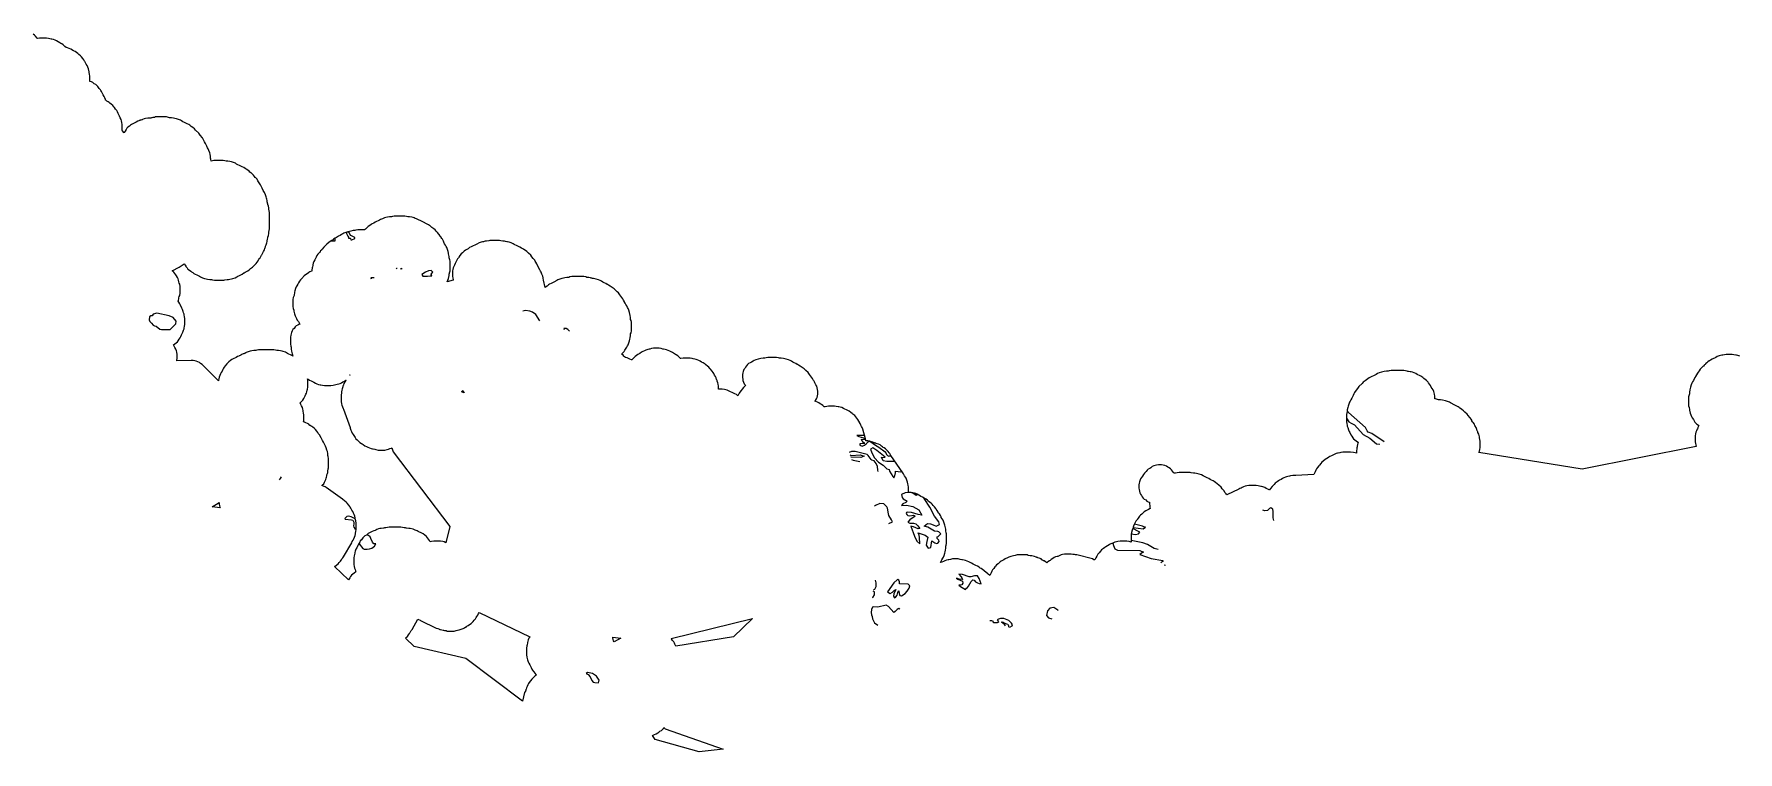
# Model space of a CAD drawing. Header units: metres. Extents: x 0 to 1325, y -1 to 773.
# Drawn here: x 94.15 to 141.22, y 125.6 to 145.43 of the extents above; entities that cross this region are included whole.
import ezdxf

# ---------------------------------------------------------------- set-up
doc = ezdxf.new("R2010")
doc.units = ezdxf.units.M

msp = doc.modelspace()

# ---------------------------------------------------------------- linework, layer by layer
at = {"layer": 'CUT'}
msp.add_lwpolyline([(141.27, 136.528), (141.22, 136.548), (141.18, 136.558), (141.16, 136.558), (141.11, 136.568), (141.06, 136.578), (141.02, 136.578), (140.94, 136.578), (140.9, 136.578), (140.85, 136.568), (140.8, 136.558), (140.78, 136.558), (140.7, 136.538), (140.65, 136.518), (140.61, 136.498), (140.57, 136.478), (140.55, 136.468), (140.51, 136.448), (140.46, 136.418), (140.44, 136.398), (140.43, 136.398), (140.39, 136.378), (140.36, 136.348), (140.33, 136.318), (140.33, 136.308), (140.32, 136.298), (140.3, 136.288), (140.29, 136.278), (140.27, 136.258), (140.25, 136.248), (140.22, 136.218), (140.18, 136.168), (140.15, 136.128), (140.12, 136.088), (140.1, 136.058), (140.08, 136.018), (140.06, 135.988), (140.06, 135.978), (140.03, 135.938), (139.99, 135.858), (139.97, 135.818), (139.95, 135.788), (139.93, 135.738), (139.91, 135.678), (139.9, 135.638), (139.89, 135.598), (139.88, 135.538), (139.88, 135.508), (139.88, 135.488), (139.87, 135.458), (139.86, 135.408), (139.86, 135.368), (139.86, 135.198), (139.86, 135.158), (139.87, 135.108), (139.88, 135.058), (139.88, 135.038), (139.9, 134.958), (139.92, 134.908), (139.94, 134.868), (139.96, 134.828), (139.99, 134.778), (140.01, 134.748), (140.03, 134.708), (140.06, 134.678), (140.09, 134.648), (140.13, 134.628), (140.14, 134.618), (140.13, 134.598), (140.11, 134.558), (140.1, 134.518), (140.09, 134.508), (140.09, 134.488), (140.08, 134.478), (140.08, 134.468), (140.06, 134.428), (140.05, 134.388), (140.04, 134.328), (140.04, 134.278), (140.04, 134.208), (140.04, 134.168), (140.05, 134.118), (140.06, 134.078), (140.07, 134.038), (136.92, 133.408), (134.06, 133.868), (134.08, 133.908), (134.09, 133.948), (134.1, 134.008), (134.1, 134.058), (134.1, 134.138), (134.1, 134.178), (134.09, 134.228), (134.08, 134.278), (134.08, 134.298), (134.07, 134.338), (134.06, 134.378), (134.04, 134.418), (134.04, 134.428), (134.04, 134.438), (134.03, 134.458), (134.02, 134.468), (134.01, 134.508), (133.99, 134.558), (133.96, 134.598), (133.96, 134.608), (133.95, 134.618), (133.94, 134.648), (133.91, 134.698), (133.89, 134.718), (133.87, 134.748), (133.87, 134.758), (133.85, 134.788), (133.82, 134.828), (133.81, 134.838), (133.77, 134.888), (133.74, 134.928), (133.68, 134.988), (133.64, 135.018), (133.59, 135.058), (133.58, 135.068), (133.54, 135.098), (133.52, 135.108), (133.49, 135.128), (133.44, 135.158), (133.4, 135.178), (133.28, 135.238), (133.25, 135.258), (133.2, 135.278), (133.14, 135.298), (133.06, 135.318), (133, 135.328), (132.97, 135.328), (132.95, 135.328), (132.92, 135.338), (132.87, 135.348), (132.85, 135.348), (132.85, 135.388), (132.85, 135.428), (132.84, 135.478), (132.83, 135.518), (132.82, 135.558), (132.8, 135.598), (132.77, 135.638), (132.75, 135.678), (132.73, 135.718), (132.7, 135.758), (132.67, 135.798), (132.66, 135.808), (132.65, 135.818), (132.62, 135.858), (132.58, 135.888), (132.54, 135.918), (132.52, 135.938), (132.49, 135.958), (132.46, 135.978), (132.42, 135.998), (132.38, 136.018), (132.36, 136.028), (132.32, 136.048), (132.28, 136.068), (132.23, 136.088), (132.19, 136.098), (132.17, 136.098), (132.12, 136.108), (132.11, 136.108), (132.1, 136.108), (132.08, 136.118), (132.04, 136.128), (131.99, 136.138), (131.94, 136.138), (131.68, 136.138), (131.64, 136.138), (131.59, 136.128), (131.56, 136.118), (131.54, 136.118), (131.51, 136.118), (131.45, 136.108), (131.37, 136.088), (131.31, 136.068), (131.26, 136.048), (131.23, 136.028), (131.19, 136.008), (131.07, 135.948), (131.03, 135.928), (131, 135.908), (130.96, 135.878), (130.92, 135.848), (130.87, 135.808), (130.84, 135.778), (130.75, 135.688), (130.71, 135.638), (130.65, 135.558), (130.63, 135.528), (130.61, 135.488), (130.59, 135.448), (130.55, 135.368), (130.53, 135.328), (130.51, 135.288), (130.49, 135.258), (130.47, 135.208), (130.45, 135.148), (130.44, 135.108), (130.43, 135.048), (130.43, 135.018), (130.43, 134.998), (130.42, 134.968), (130.41, 134.918), (130.41, 134.878), (130.41, 134.758), (130.41, 134.718), (130.42, 134.668), (130.43, 134.618), (130.43, 134.598), (130.44, 134.558), (130.46, 134.498), (130.48, 134.448), (130.5, 134.418), (130.52, 134.378), (130.53, 134.358), (130.55, 134.318), (130.58, 134.278), (130.6, 134.248), (130.64, 134.218), (130.67, 134.188), (130.71, 134.168), (130.73, 134.158), (130.72, 134.128), (130.71, 134.088), (130.7, 134.048), (130.7, 134.028), (130.69, 133.998), (130.69, 133.988), (130.69, 133.958), (130.68, 133.928), (130.68, 133.878), (130.68, 133.848), (130.65, 133.858), (130.6, 133.868), (130.52, 133.878), (130.46, 133.878), (130.36, 133.878), (130.31, 133.878), (130.25, 133.868), (130.22, 133.858), (130.18, 133.848), (130.16, 133.848), (130.12, 133.838), (130.07, 133.818), (130.03, 133.798), (129.99, 133.778), (129.95, 133.758), (129.92, 133.738), (129.91, 133.728), (129.86, 133.708), (129.82, 133.678), (129.76, 133.628), (129.73, 133.598), (129.7, 133.568), (129.66, 133.518), (129.65, 133.508), (129.64, 133.498), (129.61, 133.458), (129.58, 133.418), (129.56, 133.378), (129.54, 133.338), (129.52, 133.298), (129.5, 133.258), (129.01, 133.238), (128.97, 133.238), (128.92, 133.238), (128.86, 133.228), (128.83, 133.218), (128.79, 133.208), (128.75, 133.198), (128.72, 133.188), (128.68, 133.168), (128.64, 133.148), (128.6, 133.128), (128.56, 133.108), (128.53, 133.088), (128.49, 133.058), (128.44, 133.018), (128.41, 132.988), (128.38, 132.958), (128.35, 132.928), (128.31, 132.878), (128.28, 132.838), (128.27, 132.838), (128.23, 132.858), (128.19, 132.878), (128.15, 132.898), (128.1, 132.918), (128.06, 132.928), (128.04, 132.928), (128, 132.938), (127.97, 132.948), (127.91, 132.958), (127.86, 132.958), (127.76, 132.958), (127.71, 132.958), (127.65, 132.948), (127.61, 132.938), (127.56, 132.918), (127.52, 132.898), (127.5, 132.888), (127.46, 132.878), (127.43, 132.858), (127.1, 132.698), (127.08, 132.728), (127.05, 132.768), (127.03, 132.808), (127, 132.838), (126.97, 132.868), (126.94, 132.908), (126.88, 132.968), (126.83, 133.008), (126.79, 133.038), (126.75, 133.068), (126.72, 133.088), (126.68, 133.108), (126.64, 133.128), (126.6, 133.148), (126.56, 133.168), (126.52, 133.188), (126.48, 133.208), (126.45, 133.228), (126.4, 133.248), (126.34, 133.268), (126.3, 133.278), (126.26, 133.288), (126.22, 133.298), (126.18, 133.298), (126.12, 133.308), (126.09, 133.318), (126.05, 133.318), (125.82, 133.318), (125.78, 133.318), (125.73, 133.308), (125.68, 133.298), (125.66, 133.298), (125.64, 133.298), (125.63, 133.318), (125.6, 133.358), (125.57, 133.388), (125.54, 133.418), (125.51, 133.448), (125.47, 133.468), (125.43, 133.488), (125.39, 133.508), (125.34, 133.518), (125.3, 133.528), (125.25, 133.528), (125.21, 133.528), (125.16, 133.518), (125.12, 133.508), (125.08, 133.498), (125.04, 133.478), (125, 133.448), (124.97, 133.428), (124.93, 133.408), (124.9, 133.378), (124.87, 133.348), (124.83, 133.298), (124.8, 133.258), (124.77, 133.218), (124.74, 133.178), (124.72, 133.138), (124.7, 133.088), (124.69, 133.058), (124.68, 133.018), (124.67, 132.978), (124.67, 132.928), (124.67, 132.888), (124.68, 132.848), (124.69, 132.798), (124.7, 132.758), (124.72, 132.718), (124.74, 132.678), (124.76, 132.648), (124.79, 132.608), (124.82, 132.578), (124.86, 132.558), (124.89, 132.528), (124.93, 132.508), (124.96, 132.498), (124.96, 132.488), (124.96, 132.448), (124.97, 132.398), (124.97, 132.358), (124.98, 132.318), (124.94, 132.298), (124.9, 132.278), (124.86, 132.258), (124.82, 132.228), (124.78, 132.198), (124.75, 132.168), (124.72, 132.138), (124.69, 132.108), (124.65, 132.058), (124.62, 132.018), (124.61, 131.998), (124.59, 131.968), (124.56, 131.918), (124.54, 131.878), (124.52, 131.838), (124.51, 131.808), (124.5, 131.768), (124.49, 131.728), (124.47, 131.658), (124.46, 131.598), (124.46, 131.548), (124.46, 131.458), (124.46, 131.408), (124.46, 131.388), (124.43, 131.398), (124.4, 131.408), (124.34, 131.418), (124.29, 131.418), (124.2, 131.418), (124.15, 131.418), (124.09, 131.408), (124.05, 131.398), (124.01, 131.388), (123.95, 131.368), (123.9, 131.348), (123.86, 131.328), (123.82, 131.298), (123.81, 131.298), (123.8, 131.288), (123.76, 131.268), (123.73, 131.248), (123.69, 131.218), (123.64, 131.178), (123.61, 131.148), (123.57, 131.098), (123.54, 131.058), (123.53, 131.038), (123.51, 131.008), (123.48, 130.958), (123.45, 130.908), (123.43, 130.908), (123.39, 130.928), (122.96, 131.038), (122.92, 131.038), (122.89, 131.048), (122.85, 131.048), (122.8, 131.058), (122.76, 131.058), (122.67, 131.058), (122.62, 131.058), (122.56, 131.048), (122.52, 131.038), (122.47, 131.018), (122.45, 131.008), (122.43, 130.998), (122.41, 130.998), (122.37, 130.988), (122.33, 130.968), (122.29, 130.938), (122.25, 130.918), (122.23, 130.898), (122.22, 130.888), (122.2, 130.878), (122.16, 130.848), (122.13, 130.818), (122.12, 130.828), (122.09, 130.848), (122.05, 130.878), (122.04, 130.878), (122.01, 130.898), (121.99, 130.908), (121.97, 130.928), (121.92, 130.948), (121.88, 130.958), (121.87, 130.968), (121.85, 130.968), (121.84, 130.978), (121.83, 130.978), (121.79, 130.998), (121.71, 131.018), (121.67, 131.018), (121.61, 131.028), (121.58, 131.038), (121.54, 131.038), (121.36, 131.038), (121.31, 131.038), (121.25, 131.028), (121.21, 131.018), (121.17, 131.008), (121.13, 130.998), (121.08, 130.978), (121.04, 130.958), (120.98, 130.928), (120.94, 130.908), (120.9, 130.888), (120.87, 130.868), (120.84, 130.848), (120.82, 130.828), (120.78, 130.798), (120.74, 130.768), (120.71, 130.728), (120.7, 130.718), (120.69, 130.708), (120.66, 130.668), (120.63, 130.628), (120.61, 130.588), (120.59, 130.548), (120.55, 130.468), (120.54, 130.478), (120.51, 130.508), (120.49, 130.528), (120.45, 130.558), (120.4, 130.598), (120.39, 130.608), (120.35, 130.638), (120.31, 130.668), (120.29, 130.678), (120.26, 130.698), (120.21, 130.728), (120.17, 130.748), (120.13, 130.768), (120.09, 130.788), (120.05, 130.808), (120.01, 130.828), (119.97, 130.848), (119.93, 130.868), (119.88, 130.888), (119.84, 130.898), (119.8, 130.908), (119.78, 130.908), (119.73, 130.918), (119.68, 130.928), (119.64, 130.928), (119.56, 130.928), (119.52, 130.928), (119.47, 130.918), (119.42, 130.908), (119.4, 130.908), (119.36, 130.898), (119.31, 130.878), (119.27, 130.858), (119.23, 130.838), (119.19, 130.828), (119.23, 130.908), (119.25, 130.948), (119.27, 130.978), (119.29, 131.028), (119.31, 131.088), (119.32, 131.128), (119.33, 131.168), (119.34, 131.228), (119.34, 131.258), (119.34, 131.278), (119.35, 131.308), (119.36, 131.358), (119.36, 131.398), (119.36, 131.578), (119.36, 131.618), (119.35, 131.648), (119.34, 131.708), (119.34, 131.748), (119.33, 131.788), (119.32, 131.828), (119.31, 131.858), (119.29, 131.918), (119.28, 131.948), (119.26, 131.998), (119.24, 132.038), (119.21, 132.078), (119.21, 132.088), (119.2, 132.098), (119.19, 132.128), (119.16, 132.178), (119.14, 132.198), (119.12, 132.228), (119.12, 132.238), (119.1, 132.268), (119.07, 132.308), (119.06, 132.318), (119.02, 132.368), (118.99, 132.408), (118.96, 132.438), (118.93, 132.468), (118.89, 132.498), (118.84, 132.538), (118.83, 132.548), (118.79, 132.578), (118.77, 132.588), (118.74, 132.608), (118.69, 132.638), (118.65, 132.658), (118.61, 132.678), (118.6, 132.688), (118.59, 132.688), (118.55, 132.718), (118.51, 132.738), (118.47, 132.748), (118.43, 132.758), (118.38, 132.768), (118.34, 132.768), (118.31, 132.768), (118.31, 132.858), (118.31, 132.908), (118.3, 132.968), (118.29, 133.008), (118.28, 133.048), (118.26, 133.108), (118.24, 133.158), (118.22, 133.188), (118.2, 133.228), (118.17, 133.278), (118.15, 133.308), (117.82, 133.788), (117.81, 133.808), (117.79, 133.838), (117.77, 133.858), (117.74, 133.898), (117.71, 133.938), (117.67, 133.968), (117.63, 133.998), (117.61, 134.008), (117.59, 134.028), (117.56, 134.048), (117.52, 134.078), (117.48, 134.098), (117.44, 134.108), (117.41, 134.118), (117.4, 134.128), (117.38, 134.128), (117.37, 134.138), (117.36, 134.138), (117.32, 134.158), (117.28, 134.168), (117.24, 134.178), (117.18, 134.188), (117.13, 134.188), (117.13, 134.198), (117.12, 134.248), (117.04, 134.518), (117.03, 134.558), (117.01, 134.588), (116.99, 134.628), (116.97, 134.668), (116.94, 134.718), (116.94, 134.728), (116.93, 134.738), (116.91, 134.778), (116.88, 134.818), (116.85, 134.858), (116.82, 134.888), (116.77, 134.928), (116.76, 134.938), (116.75, 134.948), (116.71, 134.978), (116.67, 135.008), (116.63, 135.028), (116.59, 135.048), (116.55, 135.068), (116.51, 135.088), (116.46, 135.108), (116.42, 135.118), (116.38, 135.128), (116.36, 135.128), (116.31, 135.138), (116.26, 135.148), (116.22, 135.148), (116.14, 135.148), (116.1, 135.148), (116.05, 135.138), (116, 135.128), (115.99, 135.128), (115.98, 135.128), (115.94, 135.168), (115.9, 135.198), (115.87, 135.218), (115.83, 135.238), (115.79, 135.258), (115.75, 135.278), (115.72, 135.288), (115.74, 135.308), (115.76, 135.348), (115.78, 135.388), (115.79, 135.438), (115.8, 135.478), (115.8, 135.518), (115.8, 135.568), (115.79, 135.608), (115.78, 135.658), (115.77, 135.698), (115.75, 135.738), (115.73, 135.778), (115.72, 135.798), (115.71, 135.818), (115.7, 135.838), (115.68, 135.858), (115.67, 135.878), (115.65, 135.918), (115.63, 135.948), (115.57, 136.028), (115.53, 136.078), (115.47, 136.138), (115.42, 136.178), (115.34, 136.238), (115.31, 136.258), (115.27, 136.278), (115.24, 136.298), (115.23, 136.298), (115.19, 136.328), (115.15, 136.348), (115.11, 136.368), (115.07, 136.388), (115.04, 136.408), (114.99, 136.428), (114.93, 136.448), (114.89, 136.458), (114.85, 136.468), (114.79, 136.478), (114.76, 136.478), (114.74, 136.478), (114.71, 136.488), (114.66, 136.498), (114.62, 136.498), (114.46, 136.498), (114.42, 136.498), (114.37, 136.488), (114.34, 136.478), (114.32, 136.478), (114.29, 136.478), (114.23, 136.468), (114.19, 136.458), (114.15, 136.448), (114.09, 136.428), (114.04, 136.408), (114.01, 136.388), (113.97, 136.368), (113.93, 136.348), (113.89, 136.328), (113.86, 136.298), (113.83, 136.268), (113.8, 136.228), (113.78, 136.188), (113.76, 136.158), (113.74, 136.108), (113.73, 136.068), (113.72, 136.028), (113.72, 135.988), (113.72, 135.938), (113.73, 135.898), (113.73, 135.858), (113.75, 135.808), (113.77, 135.768), (113.79, 135.738), (113.8, 135.718), (113.75, 135.668), (113.71, 135.618), (113.68, 135.578), (113.65, 135.538), (113.63, 135.508), (113.61, 135.468), (113.59, 135.438), (113.58, 135.448), (113.55, 135.468), (113.51, 135.488), (113.47, 135.508), (113.43, 135.528), (113.39, 135.548), (113.35, 135.568), (113.3, 135.588), (113.26, 135.598), (113.22, 135.608), (113.16, 135.618), (113.11, 135.618), (113.06, 135.618), (113.06, 135.648), (113.06, 135.698), (113.05, 135.758), (113.04, 135.798), (113.02, 135.838), (113.02, 135.848), (113.02, 135.858), (113.01, 135.878), (113, 135.888), (112.99, 135.928), (112.97, 135.968), (112.95, 136.008), (112.93, 136.048), (112.91, 136.078), (112.88, 136.118), (112.84, 136.168), (112.83, 136.178), (112.82, 136.188), (112.79, 136.228), (112.75, 136.258), (112.71, 136.288), (112.69, 136.308), (112.66, 136.328), (112.63, 136.348), (112.59, 136.368), (112.55, 136.388), (112.51, 136.408), (112.47, 136.428), (112.44, 136.438), (112.4, 136.448), (112.36, 136.458), (112.33, 136.468), (112.27, 136.478), (112.22, 136.478), (112.13, 136.478), (112.08, 136.478), (112.02, 136.468), (112.01, 136.468), (111.98, 136.498), (111.93, 136.538), (111.89, 136.568), (111.87, 136.578), (111.84, 136.598), (111.79, 136.628), (111.75, 136.648), (111.71, 136.668), (111.67, 136.688), (111.62, 136.708), (111.58, 136.718), (111.54, 136.728), (111.52, 136.728), (111.47, 136.738), (111.42, 136.748), (111.38, 136.748), (111.3, 136.748), (111.26, 136.748), (111.21, 136.738), (111.16, 136.728), (111.14, 136.728), (111.1, 136.718), (111.05, 136.698), (111.01, 136.678), (110.97, 136.658), (110.93, 136.638), (110.88, 136.608), (110.85, 136.588), (110.83, 136.578), (110.75, 136.518), (110.72, 136.488), (110.69, 136.458), (110.66, 136.428), (110.65, 136.428), (110.61, 136.448), (110.57, 136.468), (110.53, 136.488), (110.49, 136.498), (110.46, 136.508), (110.45, 136.508), (110.44, 136.528), (110.42, 136.558), (110.39, 136.588), (110.38, 136.598), (110.39, 136.598), (110.42, 136.628), (110.45, 136.658), (110.47, 136.698), (110.49, 136.728), (110.52, 136.778), (110.54, 136.818), (110.56, 136.848), (110.58, 136.898), (110.6, 136.958), (110.61, 136.998), (110.62, 137.038), (110.63, 137.098), (110.63, 137.128), (110.63, 137.148), (110.64, 137.178), (110.65, 137.228), (110.65, 137.268), (110.65, 137.428), (110.65, 137.468), (110.64, 137.518), (110.63, 137.548), (110.63, 137.568), (110.63, 137.598), (110.62, 137.658), (110.6, 137.738), (110.58, 137.798), (110.56, 137.848), (110.54, 137.878), (110.52, 137.918), (110.5, 137.958), (110.48, 137.998), (110.45, 138.038), (110.45, 138.048), (110.43, 138.078), (110.41, 138.118), (110.39, 138.148), (110.36, 138.188), (110.33, 138.228), (110.29, 138.278), (110.26, 138.308), (110.25, 138.318), (110.22, 138.348), (110.17, 138.388), (110.09, 138.448), (110.06, 138.468), (110.02, 138.488), (109.99, 138.508), (109.98, 138.508), (109.94, 138.538), (109.9, 138.558), (109.86, 138.578), (109.82, 138.598), (109.79, 138.618), (109.74, 138.638), (109.68, 138.658), (109.64, 138.668), (109.6, 138.678), (109.59, 138.678), (109.58, 138.678), (109.56, 138.688), (109.54, 138.688), (109.52, 138.698), (109.47, 138.708), (109.43, 138.708), (109.42, 138.708), (109.39, 138.718), (109.34, 138.728), (109.29, 138.728), (109.04, 138.728), (109, 138.728), (108.95, 138.718), (108.92, 138.708), (108.9, 138.708), (108.87, 138.708), (108.81, 138.698), (108.77, 138.688), (108.73, 138.678), (108.67, 138.658), (108.62, 138.638), (108.59, 138.618), (108.51, 138.578), (108.47, 138.558), (108.43, 138.538), (108.39, 138.518), (108.36, 138.498), (108.32, 138.468), (108.28, 138.438), (108.27, 138.428), (108.22, 138.628), (108.22, 138.638), (108.21, 138.678), (108.21, 138.698), (108.2, 138.738), (108.18, 138.798), (108.16, 138.848), (108.14, 138.878), (108.12, 138.918), (108.06, 139.038), (108.04, 139.078), (108.01, 139.128), (107.99, 139.158), (107.98, 139.178), (107.95, 139.218), (107.94, 139.228), (107.9, 139.278), (107.87, 139.318), (107.81, 139.378), (107.76, 139.418), (107.72, 139.448), (107.68, 139.478), (107.65, 139.498), (107.61, 139.518), (107.57, 139.538), (107.53, 139.558), (107.49, 139.578), (107.41, 139.618), (107.38, 139.638), (107.33, 139.658), (107.27, 139.678), (107.23, 139.688), (107.21, 139.688), (107.17, 139.698), (107.14, 139.708), (107.1, 139.708), (107.04, 139.718), (107.01, 139.728), (106.97, 139.728), (106.78, 139.728), (106.74, 139.728), (106.71, 139.718), (106.65, 139.708), (106.61, 139.708), (106.58, 139.698), (106.56, 139.688), (106.54, 139.688), (106.5, 139.678), (106.47, 139.668), (106.44, 139.658), (106.38, 139.628), (106.34, 139.608), (106.26, 139.568), (106.22, 139.548), (106.18, 139.528), (106.15, 139.508), (106.14, 139.498), (106.1, 139.478), (106.07, 139.458), (106.03, 139.428), (105.98, 139.388), (105.95, 139.358), (105.91, 139.308), (105.88, 139.268), (105.87, 139.248), (105.85, 139.218), (105.82, 139.168), (105.8, 139.128), (105.78, 139.088), (105.76, 139.048), (105.74, 139.008), (105.73, 138.968), (105.72, 138.928), (105.71, 138.888), (105.71, 138.848), (105.71, 138.778), (105.71, 138.738), (105.72, 138.688), (105.73, 138.648), (105.73, 138.628), (105.56, 138.588), (105.58, 138.628), (105.6, 138.678), (105.62, 138.758), (105.62, 138.798), (105.63, 138.858), (105.64, 138.888), (105.64, 138.928), (105.64, 139.118), (105.64, 139.158), (105.63, 139.188), (105.62, 139.248), (105.62, 139.288), (105.61, 139.318), (105.6, 139.358), (105.6, 139.378), (105.59, 139.418), (105.57, 139.478), (105.55, 139.528), (105.53, 139.558), (105.51, 139.598), (105.49, 139.638), (105.47, 139.678), (105.46, 139.708), (105.43, 139.758), (105.41, 139.778), (105.39, 139.808), (105.39, 139.818), (105.37, 139.848), (105.34, 139.888), (105.33, 139.898), (105.29, 139.948), (105.26, 139.988), (105.23, 140.018), (105.19, 140.048), (105.14, 140.088), (105.13, 140.098), (105.09, 140.128), (105.07, 140.138), (105.04, 140.158), (104.99, 140.188), (104.91, 140.228), (104.87, 140.248), (104.83, 140.268), (104.77, 140.298), (104.71, 140.328), (104.68, 140.338), (104.65, 140.348), (104.62, 140.358), (104.58, 140.368), (104.52, 140.378), (104.49, 140.378), (104.47, 140.378), (104.44, 140.388), (104.39, 140.398), (104.35, 140.398), (104.14, 140.398), (104.1, 140.398), (104.05, 140.388), (104.02, 140.378), (104, 140.378), (103.97, 140.378), (103.91, 140.368), (103.87, 140.358), (103.83, 140.348), (103.77, 140.328), (103.72, 140.308), (103.69, 140.288), (103.65, 140.268), (103.61, 140.248), (103.57, 140.228), (103.53, 140.208), (103.49, 140.188), (103.46, 140.168), (103.42, 140.138), (103.38, 140.108), (103.33, 140.068), (103.3, 140.038), (103.28, 140.018), (103.26, 140.018), (103.22, 140.018), (103.13, 140.018), (103.09, 140.018), (103.04, 140.008), (103.01, 139.998), (102.99, 139.998), (102.96, 139.998), (102.9, 139.988), (102.86, 139.978), (102.82, 139.968), (102.76, 139.948), (102.71, 139.928), (102.68, 139.908), (102.64, 139.888), (102.6, 139.868), (102.56, 139.848), (102.53, 139.828), (102.51, 139.818), (102.5, 139.808), (102.49, 139.808), (102.48, 139.798), (102.47, 139.788), (102.46, 139.788), (102.45, 139.778), (102.44, 139.778), (102.44, 139.768), (102.43, 139.768), (102.42, 139.758), (102.41, 139.758), (102.41, 139.748), (102.39, 139.738), (102.38, 139.728), (102.37, 139.728), (102.33, 139.698), (102.29, 139.668), (102.24, 139.628), (102.21, 139.598), (102.18, 139.568), (102.15, 139.538), (102.11, 139.488), (102.1, 139.478), (102.09, 139.468), (102.09, 139.458), (102.06, 139.438), (102.05, 139.418), (102.04, 139.398), (102.02, 139.388), (101.99, 139.348), (101.96, 139.308), (101.94, 139.268), (101.92, 139.228), (101.9, 139.188), (101.88, 139.148), (101.86, 139.098), (101.85, 139.058), (101.85, 139.038), (101.84, 138.998), (101.83, 138.968), (101.82, 138.908), (101.82, 138.878), (101.81, 138.878), (101.77, 138.858), (101.74, 138.838), (101.73, 138.828), (101.69, 138.808), (101.65, 138.778), (101.61, 138.748), (101.58, 138.718), (101.57, 138.708), (101.53, 138.658), (101.52, 138.648), (101.51, 138.638), (101.48, 138.598), (101.45, 138.558), (101.43, 138.518), (101.41, 138.478), (101.39, 138.448), (101.37, 138.398), (101.35, 138.338), (101.34, 138.298), (101.34, 138.278), (101.33, 138.228), (101.33, 138.218), (101.33, 138.208), (101.32, 138.188), (101.31, 138.148), (101.3, 138.098), (101.3, 138.048), (101.3, 137.938), (101.3, 137.898), (101.31, 137.848), (101.32, 137.798), (101.32, 137.778), (101.33, 137.738), (101.34, 137.698), (101.36, 137.648), (101.38, 137.608), (101.4, 137.568), (101.42, 137.528), (101.44, 137.498), (101.45, 137.488), (101.47, 137.448), (101.49, 137.418), (101.46, 137.408), (101.43, 137.388), (101.39, 137.368), (101.36, 137.338), (101.33, 137.298), (101.3, 137.268), (101.28, 137.228), (101.26, 137.188), (101.25, 137.148), (101.24, 137.108), (101.23, 137.058), (101.23, 137.018), (101.23, 136.898), (101.23, 136.858), (101.24, 136.808), (101.25, 136.778), (101.25, 136.758), (101.25, 136.728), (101.26, 136.668), (101.27, 136.628), (101.28, 136.598), (101.29, 136.568), (101.3, 136.528), (101.27, 136.548), (101.23, 136.568), (101.19, 136.588), (101.15, 136.608), (101.09, 136.638), (101.03, 136.658), (101, 136.668), (100.96, 136.678), (100.9, 136.688), (100.86, 136.688), (100.85, 136.688), (100.82, 136.698), (100.77, 136.708), (100.72, 136.708), (100.4, 136.708), (100.35, 136.708), (100.3, 136.698), (100.27, 136.688), (100.26, 136.688), (100.22, 136.688), (100.16, 136.678), (100.12, 136.668), (100.06, 136.648), (100.01, 136.628), (100, 136.618), (99.99, 136.618), (99.97, 136.608), (99.96, 136.608), (99.95, 136.608), (99.94, 136.598), (99.92, 136.598), (99.91, 136.588), (99.88, 136.578), (99.86, 136.558), (99.85, 136.558), (99.84, 136.548), (99.81, 136.538), (99.8, 136.528), (99.77, 136.518), (99.73, 136.498), (99.65, 136.458), (99.61, 136.438), (99.57, 136.408), (99.53, 136.378), (99.5, 136.348), (99.47, 136.318), (99.43, 136.268), (99.4, 136.228), (99.38, 136.198), (99.36, 136.158), (99.34, 136.118), (99.32, 136.078), (99.3, 136.038), (99.28, 135.998), (99.26, 135.948), (99.25, 135.908), (99.24, 135.868), (99.24, 135.848), (98.83, 136.268), (98.79, 136.298), (98.75, 136.328), (98.72, 136.358), (98.67, 136.378), (98.63, 136.388), (98.59, 136.398), (98.54, 136.408), (98.49, 136.408), (98.09, 136.398), (98.09, 136.418), (98.1, 136.468), (98.1, 136.508), (98.1, 136.528), (98.1, 136.578), (98.09, 136.638), (98.08, 136.678), (98.06, 136.728), (98.04, 136.768), (98.02, 136.808), (98, 136.848), (98.04, 136.868), (98.07, 136.898), (98.11, 136.928), (98.13, 136.958), (98.16, 136.998), (98.18, 137.038), (98.2, 137.078), (98.22, 137.118), (98.24, 137.158), (98.26, 137.198), (98.28, 137.248), (98.29, 137.288), (98.29, 137.308), (98.3, 137.358), (98.31, 137.408), (98.31, 137.448), (98.31, 137.528), (98.31, 137.568), (98.3, 137.618), (98.29, 137.668), (98.29, 137.688), (98.28, 137.728), (98.27, 137.768), (98.25, 137.818), (98.23, 137.858), (98.19, 137.938), (98.17, 137.978), (98.15, 138.018), (98.13, 138.048), (98.14, 138.078), (98.15, 138.118), (98.15, 138.138), (98.16, 138.178), (98.17, 138.208), (98.18, 138.268), (98.18, 138.318), (98.18, 138.408), (98.18, 138.458), (98.17, 138.518), (98.16, 138.548), (98.15, 138.588), (98.14, 138.628), (98.13, 138.668), (98.11, 138.708), (98.08, 138.748), (98.06, 138.778), (98.04, 138.818), (98.01, 138.848), (97.98, 138.878), (97.96, 138.888), (97.98, 138.898), (98.02, 138.918), (98.1, 138.958), (98.16, 138.988), (98.29, 139.078), (98.32, 139.048), (98.34, 139.018), (98.34, 139.008), (98.37, 138.978), (98.38, 138.968), (98.4, 138.938), (98.44, 138.908), (98.48, 138.878), (98.5, 138.858), (98.53, 138.838), (98.56, 138.818), (98.6, 138.798), (98.64, 138.778), (98.68, 138.758), (98.72, 138.738), (98.75, 138.718), (98.8, 138.698), (98.86, 138.678), (98.9, 138.668), (98.94, 138.658), (99, 138.648), (99.03, 138.648), (99.05, 138.648), (99.08, 138.638), (99.13, 138.628), (99.17, 138.628), (99.35, 138.628), (99.39, 138.628), (99.42, 138.638), (99.48, 138.648), (99.52, 138.648), (99.56, 138.658), (99.6, 138.668), (99.64, 138.678), (99.7, 138.698), (99.75, 138.718), (99.78, 138.738), (99.82, 138.758), (99.86, 138.778), (99.9, 138.798), (99.94, 138.828), (99.95, 138.828), (99.98, 138.848), (100.02, 138.868), (100.05, 138.888), (100.09, 138.918), (100.13, 138.948), (100.18, 138.988), (100.21, 139.018), (100.22, 139.028), (100.25, 139.058), (100.28, 139.088), (100.31, 139.128), (100.34, 139.168), (100.36, 139.208), (100.37, 139.218), (100.37, 139.228), (100.39, 139.248), (100.41, 139.288), (100.42, 139.298), (100.43, 139.318), (100.44, 139.328), (100.45, 139.348), (100.46, 139.368), (100.47, 139.388), (100.49, 139.418), (100.51, 139.468), (100.52, 139.508), (100.53, 139.528), (100.54, 139.548), (100.54, 139.568), (100.55, 139.588), (100.56, 139.608), (100.58, 139.658), (100.59, 139.698), (100.59, 139.718), (100.6, 139.758), (100.61, 139.798), (100.61, 139.818), (100.62, 139.868), (100.63, 139.918), (100.63, 139.948), (100.63, 139.958), (100.64, 139.998), (100.65, 140.048), (100.65, 140.088), (100.65, 140.458), (100.65, 140.498), (100.64, 140.548), (100.63, 140.588), (100.63, 140.598), (100.63, 140.628), (100.62, 140.678), (100.61, 140.718), (100.61, 140.728), (100.6, 140.758), (100.6, 140.768), (100.59, 140.798), (100.59, 140.828), (100.58, 140.868), (100.57, 140.898), (100.56, 140.928), (100.55, 140.958), (100.54, 140.988), (100.51, 141.048), (100.48, 141.108), (100.45, 141.168), (100.44, 141.188), (100.42, 141.228), (100.4, 141.268), (100.37, 141.318), (100.35, 141.348), (100.33, 141.378), (100.31, 141.418), (100.28, 141.448), (100.27, 141.458), (100.26, 141.468), (100.24, 141.498), (100.21, 141.528), (100.18, 141.558), (100.16, 141.578), (100.15, 141.588), (100.14, 141.598), (100.11, 141.618), (100.09, 141.638), (100.05, 141.668), (100.01, 141.698), (99.98, 141.718), (99.94, 141.738), (99.9, 141.758), (99.86, 141.778), (99.82, 141.798), (99.78, 141.818), (99.74, 141.838), (99.71, 141.858), (99.66, 141.878), (99.6, 141.898), (99.56, 141.908), (99.5, 141.918), (99.47, 141.918), (99.45, 141.918), (99.42, 141.928), (99.37, 141.938), (99.33, 141.938), (99.15, 141.938), (99.11, 141.938), (99.08, 141.928), (99.04, 141.918), (99.03, 141.968), (99.02, 141.998), (99.02, 142.018), (99.02, 142.048), (99.01, 142.108), (99, 142.148), (98.98, 142.208), (98.96, 142.258), (98.94, 142.288), (98.92, 142.328), (98.9, 142.368), (98.88, 142.408), (98.86, 142.448), (98.84, 142.488), (98.82, 142.528), (98.8, 142.558), (98.74, 142.638), (98.7, 142.688), (98.61, 142.778), (98.58, 142.808), (98.53, 142.848), (98.49, 142.878), (98.45, 142.908), (98.42, 142.928), (98.38, 142.948), (98.3, 142.988), (98.26, 143.008), (98.22, 143.028), (98.19, 143.048), (98.14, 143.068), (98.08, 143.088), (98.04, 143.098), (98, 143.108), (97.94, 143.118), (97.91, 143.118), (97.89, 143.118), (97.86, 143.128), (97.81, 143.138), (97.77, 143.138), (97.55, 143.138), (97.5, 143.138), (97.47, 143.128), (97.44, 143.128), (97.43, 143.128), (97.4, 143.118), (97.39, 143.118), (97.37, 143.108), (97.35, 143.108), (97.34, 143.108), (97.29, 143.108), (97.23, 143.098), (97.19, 143.088), (97.14, 143.068), (97.13, 143.058), (97.12, 143.058), (97.1, 143.048), (97.09, 143.048), (97.08, 143.048), (97.07, 143.038), (97.06, 143.038), (97.05, 143.038), (97.04, 143.028), (97.01, 143.018), (96.97, 142.998), (96.93, 142.978), (96.89, 142.958), (96.84, 142.928), (96.81, 142.908), (96.78, 142.888), (96.74, 142.858), (96.71, 142.828), (96.69, 142.788), (96.66, 142.748), (96.64, 142.708), (96.64, 142.698), (96.63, 142.708), (96.59, 142.758), (96.58, 142.768), (96.58, 142.788), (96.58, 142.878), (96.58, 142.928), (96.57, 142.988), (96.56, 143.028), (96.55, 143.068), (96.53, 143.118), (96.51, 143.158), (96.49, 143.198), (96.47, 143.238), (96.45, 143.278), (96.43, 143.318), (96.4, 143.358), (96.37, 143.398), (96.36, 143.408), (96.35, 143.418), (96.32, 143.458), (96.28, 143.488), (96.24, 143.518), (96.22, 143.538), (96.19, 143.558), (96.16, 143.578), (96.13, 143.598), (96.12, 143.598), (96.12, 143.618), (96.1, 143.668), (96.08, 143.708), (96.06, 143.748), (96.04, 143.788), (96.01, 143.838), (95.99, 143.868), (95.98, 143.888), (95.95, 143.928), (95.91, 143.978), (95.88, 144.008), (95.85, 144.038), (95.81, 144.058), (95.77, 144.088), (95.73, 144.108), (95.69, 144.118), (95.69, 144.138), (95.69, 144.228), (95.69, 144.268), (95.68, 144.318), (95.67, 144.368), (95.67, 144.388), (95.65, 144.468), (95.63, 144.518), (95.61, 144.558), (95.59, 144.598), (95.57, 144.638), (95.55, 144.668), (95.54, 144.678), (95.52, 144.718), (95.49, 144.758), (95.46, 144.798), (95.43, 144.828), (95.38, 144.868), (95.37, 144.878), (95.36, 144.888), (95.32, 144.918), (95.28, 144.948), (95.24, 144.968), (95.16, 145.008), (95.12, 145.028), (95.07, 145.048), (95.03, 145.058), (95, 145.088), (94.95, 145.128), (94.91, 145.158), (94.89, 145.168), (94.86, 145.188), (94.81, 145.218), (94.77, 145.238), (94.73, 145.258), (94.68, 145.278), (94.64, 145.288), (94.62, 145.288), (94.58, 145.298), (94.55, 145.308), (94.49, 145.318), (94.44, 145.318), (94.35, 145.318), (94.3, 145.318), (94.24, 145.308), (94.23, 145.318), (94.19, 145.368), (94.16, 145.398), (94.12, 145.428)], dxfattribs=at)
for points in [[(102.76, 135.858), (102.73, 135.818), (102.71, 135.778), (102.7, 135.738), (102.69, 135.708), (102.68, 135.698), (102.68, 135.678), (102.67, 135.668), (102.67, 135.658), (102.66, 135.628), (102.65, 135.588), (102.64, 135.548), (102.64, 135.508), (102.63, 135.458), (102.63, 135.418), (102.63, 135.328), (102.63, 135.278), (102.64, 135.218), (102.65, 135.178), (102.67, 135.128), (102.69, 135.088), (102.7, 135.068), (102.88, 134.558), (102.88, 134.538), (102.9, 134.488), (102.92, 134.448), (102.94, 134.408), (102.96, 134.368), (102.98, 134.338), (103, 134.308), (103.02, 134.288), (103.04, 134.248), (103.07, 134.218), (103.1, 134.188), (103.15, 134.148), (103.19, 134.118), (103.21, 134.108), (103.24, 134.088), (103.29, 134.058), (103.33, 134.038), (103.37, 134.018), (103.41, 133.998), (103.46, 133.978), (103.5, 133.968), (103.52, 133.968), (103.56, 133.958), (103.59, 133.948), (103.65, 133.938), (103.7, 133.938), (103.79, 133.938), (103.84, 133.938), (103.9, 133.948), (103.94, 133.958), (103.98, 133.978), (104.02, 133.988), (104.03, 133.998), (104.07, 133.888), (105.63, 131.828), (105.52, 131.378), (105.48, 131.398), (105.44, 131.408), (105.38, 131.418), (105.33, 131.418), (105.24, 131.418), (105.19, 131.418), (105.13, 131.408), (105.09, 131.398), (105.07, 131.438), (105.04, 131.478), (105.02, 131.508), (104.99, 131.548), (104.98, 131.558), (104.94, 131.588), (104.9, 131.618), (104.86, 131.638), (104.82, 131.658), (104.8, 131.668), (104.76, 131.688), (104.73, 131.708), (104.68, 131.728), (104.62, 131.748), (104.54, 131.768), (104.5, 131.768), (104.44, 131.778), (104.43, 131.778), (104.41, 131.788), (104.38, 131.788), (104.37, 131.788), (104.33, 131.798), (104.28, 131.808), (104.24, 131.808), (104, 131.808), (103.96, 131.808), (103.91, 131.798), (103.87, 131.788), (103.86, 131.788), (103.83, 131.788), (103.81, 131.778), (103.8, 131.778), (103.74, 131.768), (103.7, 131.768), (103.66, 131.758), (103.62, 131.738), (103.61, 131.738), (103.6, 131.728), (103.58, 131.728), (103.57, 131.718), (103.53, 131.708), (103.49, 131.688), (103.45, 131.668), (103.41, 131.648), (103.38, 131.628), (103.35, 131.608), (103.33, 131.588), (103.29, 131.568), (103.26, 131.538), (103.23, 131.508), (103.19, 131.458), (103.16, 131.418), (103.15, 131.398), (103.13, 131.368), (103.1, 131.318), (103.08, 131.278), (103.06, 131.238), (103.04, 131.198), (103.02, 131.148), (103.01, 131.108), (103.01, 131.088), (103, 131.048), (102.99, 131.018), (102.98, 130.958), (102.98, 130.908), (102.98, 130.828), (102.98, 130.778), (102.99, 130.718), (103, 130.678), (103.02, 130.638), (103.03, 130.598), (103.04, 130.578), (103.03, 130.568), (102.99, 130.538), (102.95, 130.508), (102.92, 130.478), (102.89, 130.448), (102.87, 130.408), (102.85, 130.378), (102.83, 130.348), (102.45, 130.718), (102.46, 130.728), (102.47, 130.728), (102.5, 130.758), (102.51, 130.768), (102.55, 130.798), (102.58, 130.828), (102.61, 130.868), (102.63, 130.898), (102.64, 130.908), (102.65, 130.928), (102.68, 130.958), (102.7, 130.988), (102.93, 131.378), (102.94, 131.408), (102.96, 131.448), (102.98, 131.488), (103, 131.528), (103.02, 131.578), (103.03, 131.618), (103.03, 131.638), (103.04, 131.688), (103.05, 131.738), (103.05, 131.778), (103.05, 131.868), (103.05, 131.918), (103.04, 131.978), (103.03, 132.008), (103.02, 132.048), (103.02, 132.068), (103.01, 132.108), (102.99, 132.158), (102.97, 132.198), (102.95, 132.238), (102.93, 132.278), (102.9, 132.328), (102.88, 132.358), (102.87, 132.378), (102.84, 132.418), (102.8, 132.468), (102.77, 132.498), (102.72, 132.538), (102.68, 132.568), (102.67, 132.578), (102.22, 132.898), (102.19, 132.918), (102.16, 132.928), (102.12, 132.948), (102.1, 132.958), (102.12, 132.978), (102.15, 133.008), (102.17, 133.048), (102.19, 133.088), (102.21, 133.128), (102.22, 133.158), (102.23, 133.188), (102.24, 133.228), (102.24, 133.248), (102.25, 133.288), (102.26, 133.318), (102.26, 133.358), (102.27, 133.418), (102.28, 133.448), (102.28, 133.488), (102.28, 133.668), (102.28, 133.708), (102.27, 133.758), (102.26, 133.788), (102.26, 133.808), (102.26, 133.838), (102.25, 133.898), (102.24, 133.938), (102.22, 133.998), (102.2, 134.048), (102.18, 134.078), (102.16, 134.118), (102.14, 134.158), (102.12, 134.198), (102.1, 134.238), (102.08, 134.278), (102.03, 134.358), (102.02, 134.368), (102, 134.398), (101.99, 134.418), (101.96, 134.458), (101.92, 134.508), (101.89, 134.538), (101.85, 134.568), (101.82, 134.588), (101.81, 134.598), (101.8, 134.598), (101.78, 134.618), (101.77, 134.618), (101.74, 134.648), (101.7, 134.668), (101.66, 134.688), (101.62, 134.708), (101.59, 134.718), (101.6, 134.748), (101.6, 134.788), (101.6, 134.868), (101.6, 134.908), (101.59, 134.958), (101.58, 135.008), (101.58, 135.028), (101.57, 135.068), (101.56, 135.108), (101.54, 135.158), (101.52, 135.198), (101.5, 135.238), (101.53, 135.268), (101.54, 135.278), (101.57, 135.318), (101.6, 135.358), (101.62, 135.398), (101.64, 135.438), (101.66, 135.478), (101.67, 135.508), (101.68, 135.548), (101.69, 135.588), (101.7, 135.618), (101.71, 135.678), (101.71, 135.728), (101.71, 135.818), (101.71, 135.868), (101.7, 135.908), (101.72, 135.898), (101.76, 135.868), (101.8, 135.848), (101.84, 135.828), (101.88, 135.808), (101.92, 135.788), (101.96, 135.768), (102.01, 135.748), (102.05, 135.738), (102.07, 135.738), (102.12, 135.728), (102.17, 135.718), (102.21, 135.718), (102.3, 135.718), (102.35, 135.718), (102.41, 135.728), (102.45, 135.738), (102.48, 135.748), (102.52, 135.758), (102.57, 135.768), (102.6, 135.778), (102.64, 135.798), (102.68, 135.818), (102.72, 135.838), (102.76, 135.868), (102.77, 135.868), (102.76, 135.858)], [(102.87, 136.008), (102.87, 136.018), (102.88, 136.018), (102.87, 136.008)], [(106.03, 135.518), (105.96, 135.548), (105.97, 135.558), (105.99, 135.578), (106.03, 135.518)], [(99.29, 132.338), (99.07, 132.368), (99.26, 132.488), (99.26, 132.438), (99.27, 132.398), (99.28, 132.358), (99.29, 132.338)], [(107.79, 128.658), (107.78, 128.618), (107.78, 128.598), (107.77, 128.568), (107.77, 128.558), (107.76, 128.528), (107.75, 128.468), (107.75, 128.418), (107.75, 128.328), (107.75, 128.278), (107.76, 128.218), (107.77, 128.178), (107.78, 128.138), (107.8, 128.088), (107.82, 128.048), (107.84, 128.008), (107.86, 127.968), (107.88, 127.928), (107.9, 127.888), (107.92, 127.858), (107.95, 127.818), (107.99, 127.768), (108.03, 127.728), (107.99, 127.698), (107.9, 127.608), (107.86, 127.558), (107.83, 127.518), (107.81, 127.488), (107.79, 127.448), (107.77, 127.408), (107.75, 127.368), (107.74, 127.328), (107.73, 127.318), (107.73, 127.298), (107.72, 127.288), (107.72, 127.278), (107.7, 127.238), (107.64, 126.998), (106.08, 128.178), (104.65, 128.508), (104.41, 128.738), (104.44, 128.768), (104.46, 128.788), (104.49, 128.828), (104.52, 128.868), (104.54, 128.908), (104.55, 128.918), (104.57, 128.948), (104.59, 128.978), (104.75, 129.268), (104.77, 129.258), (104.81, 129.238), (104.82, 129.228), (105.26, 129.018), (105.3, 129.008), (105.33, 128.998), (105.34, 128.988), (105.36, 128.978), (105.37, 128.978), (105.38, 128.978), (105.41, 128.968), (105.45, 128.958), (105.46, 128.958), (105.49, 128.948), (105.5, 128.948), (105.53, 128.948), (105.56, 128.938), (105.61, 128.938), (105.7, 128.938), (105.75, 128.938), (105.81, 128.948), (105.85, 128.958), (105.89, 128.968), (105.95, 128.988), (106, 129.008), (106.04, 129.028), (106.08, 129.058), (106.09, 129.058), (106.1, 129.068), (106.14, 129.088), (106.18, 129.118), (106.22, 129.148), (106.23, 129.158), (106.24, 129.168), (106.28, 129.198), (106.31, 129.238), (106.34, 129.278), (106.36, 129.308), (106.38, 129.338), (106.41, 129.378), (106.43, 129.418), (106.44, 129.448), (107.84, 128.778), (107.84, 128.768), (107.82, 128.738), (107.8, 128.698), (107.79, 128.658)], [(111.85, 128.578), (111.84, 128.598), (111.82, 128.638), (111.79, 128.678), (111.76, 128.718), (111.75, 128.728), (114, 129.288), (113.47, 128.778), (111.88, 128.518), (111.87, 128.538), (111.85, 128.578)], [(110.14, 128.748), (110.14, 128.768), (110.36, 128.738), (110.17, 128.638), (110.16, 128.668), (110.15, 128.708), (110.14, 128.748)], [(111.25, 126.058), (111.29, 126.078), (111.33, 126.098), (111.38, 126.128), (111.41, 126.148), (111.44, 126.168), (111.48, 126.188), (111.51, 126.218), (111.54, 126.248), (111.55, 126.268), (111.58, 126.238), (113.19, 125.678), (112.52, 125.598), (111.31, 125.938), (111.23, 126.048), (111.25, 126.058)]]:
    msp.add_lwpolyline(points, close=True, dxfattribs=at)
at = {"layer": 'SCORE'}
for points in [[(102.83, 139.818), (102.83, 139.798), (102.83, 139.788), (102.88, 139.788), (102.89, 139.778), (102.9, 139.748), (102.93, 139.748), (103.01, 139.778), (103.01, 139.808), (102.9, 139.868), (102.87, 139.898), (102.85, 139.948), (102.82, 139.968), (102.78, 139.948), (102.78, 139.918), (102.8, 139.878), (102.82, 139.848), (102.83, 139.818)], [(102.41, 139.758), (102.41, 139.748), (102.39, 139.738), (102.38, 139.728), (102.37, 139.728), (102.36, 139.718), (102.47, 139.718), (102.47, 139.738), (102.47, 139.758), (102.45, 139.778), (102.44, 139.778), (102.44, 139.768), (102.43, 139.768), (102.42, 139.758), (102.41, 139.758)], [(104.18, 138.948), (104.16, 138.948), (104.15, 138.938)], [(104.32, 138.938), (104.3, 138.948), (104.27, 138.938)], [(105.09, 138.748), (105.14, 138.748), (105.12, 138.798), (105.16, 138.848), (105.12, 138.898), (105.04, 138.888), (104.96, 138.848), (104.86, 138.788), (104.89, 138.738), (105.02, 138.738), (105.09, 138.748)], [(103.54, 138.698), (103.45, 138.698), (103.46, 138.668)], [(97.67, 137.268), (97.91, 137.268), (98.06, 137.428), (98.07, 137.498), (97.99, 137.598), (97.88, 137.648), (97.54, 137.718), (97.44, 137.688), (97.41, 137.648), (97.37, 137.648), (97.34, 137.618), (97.33, 137.538), (97.35, 137.488), (97.39, 137.438), (97.44, 137.388), (97.47, 137.368), (97.52, 137.358), (97.62, 137.278), (97.67, 137.268)], [(108.12, 137.508), (108.01, 137.678), (107.92, 137.748), (107.84, 137.778), (107.72, 137.788), (107.65, 137.778)], [(108.94, 137.218), (108.89, 137.268), (108.85, 137.298), (108.78, 137.298), (108.79, 137.268)], [(130.96, 134.508), (130.93, 134.558), (130.46, 134.978), (130.43, 134.998), (130.42, 134.968), (130.41, 134.918), (130.41, 134.878), (130.41, 134.818), (130.47, 134.718), (130.54, 134.678), (130.63, 134.638), (130.87, 134.368), (131.05, 134.268), (131.24, 134.108), (131.33, 134.098)], [(117.24, 134.178), (117.18, 134.188), (117.13, 134.188), (117.13, 134.198), (117.12, 134.248), (117.09, 134.338), (116.88, 134.338), (116.93, 134.308), (117.06, 134.278), (117.11, 134.228), (117.08, 134.228), (117.03, 134.218), (117, 134.228), (117.02, 134.198), (117.03, 134.178)], [(117.03, 134.178), (117.04, 134.158), (117.08, 134.148), (117.08, 134.108), (117.05, 134.118), (116.99, 134.108), (116.96, 134.108), (116.96, 134.068), (117.03, 134.048), (117.09, 134.068), (117.14, 134.108), (117.19, 134.168), (117.24, 134.178)], [(117.81, 133.808), (117.79, 133.838), (117.77, 133.858), (117.74, 133.898), (117.71, 133.938), (117.67, 133.968), (117.63, 133.998), (117.61, 134.008), (117.59, 134.028), (117.56, 134.048), (117.52, 134.078), (117.48, 134.098), (117.44, 134.108), (117.41, 134.118), (117.4, 134.128), (117.38, 134.128), (117.37, 134.138), (117.36, 134.138), (117.32, 134.158), (117.28, 134.168), (117.24, 134.178)], [(117.24, 134.178), (117.39, 134.068), (117.49, 134.018), (117.66, 133.888), (117.68, 133.858), (117.7, 133.818), (117.73, 133.788), (117.76, 133.768), (117.8, 133.778), (117.81, 133.808)], [(131.45, 134.168), (131.11, 134.398), (131.01, 134.428), (130.98, 134.468), (130.96, 134.508)], [(117.47, 133.348), (117.46, 133.378), (117.45, 133.478), (117.41, 133.568), (117.36, 133.638), (117.29, 133.658), (117.27, 133.678), (117.19, 133.788), (117.16, 133.818), (116.83, 133.898), (116.73, 133.898), (116.67, 133.868)], [(116.69, 133.808), (116.72, 133.788), (116.97, 133.808), (117.08, 133.768), (116.99, 133.728), (116.71, 133.738)], [(117.48, 133.598), (117.61, 133.518), (117.71, 133.418), (117.77, 133.398), (117.78, 133.358), (117.87, 133.208), (117.89, 133.188), (117.9, 133.168), (117.93, 133.228), (117.95, 133.308), (117.95, 133.358), (118.09, 133.338), (118.12, 133.348), (117.95, 133.598), (117.91, 133.618), (117.71, 133.618), (117.61, 133.638), (117.56, 133.738), (117.59, 133.728), (117.66, 133.738), (117.43, 133.928), (117.32, 133.998), (117.26, 133.958), (117.29, 133.858), (117.37, 133.718), (117.48, 133.598)], [(116.73, 133.678), (116.78, 133.658)], [(116.78, 133.658), (116.96, 133.618)], [(100.93, 133.118), (100.96, 133.148), (100.98, 133.198)], [(118.84, 131.528), (118.81, 131.408), (118.79, 131.308), (118.85, 131.228), (118.92, 131.248), (118.95, 131.428), (119.03, 131.378), (119.08, 131.358), (119.12, 131.368), (119.15, 131.408), (119.14, 131.448), (119.12, 131.478), (119.1, 131.498), (119.1, 131.538), (119.13, 131.548), (119.2, 131.618), (119.14, 131.678), (119.12, 131.688), (119.02, 131.698), (118.84, 131.808), (118.74, 131.838), (118.83, 131.908), (118.91, 131.898), (118.99, 131.868), (119.07, 131.838), (119.16, 131.878), (119.14, 131.958), (119.02, 132.108), (118.9, 132.358), (118.74, 132.598), (118.74, 132.608), (118.69, 132.638), (118.65, 132.658), (118.61, 132.678), (118.6, 132.688), (118.59, 132.688), (118.55, 132.718), (118.52, 132.728), (118.54, 132.708), (118.52, 132.678), (118.43, 132.748), (118.34, 132.768), (118.32, 132.768), (118.31, 132.768), (118.21, 132.758), (118.11, 132.708), (118.13, 132.628), (118.16, 132.588), (118.27, 132.528), (118.23, 132.488), (118.15, 132.448), (118.11, 132.408), (118.25, 132.418), (118.43, 132.378), (118.59, 132.288), (118.67, 132.138), (118.57, 132.158), (118.39, 132.208), (118.29, 132.218), (118.25, 132.208), (118.24, 132.188), (118.26, 132.158), (118.29, 132.128), (118.34, 132.118), (118.44, 132.138), (118.49, 132.108), (118.34, 132.008), (118.29, 131.948), (118.34, 131.918), (118.44, 131.918), (118.51, 131.898), (118.56, 131.848), (118.62, 131.768), (118.57, 131.758), (118.44, 131.818), (118.37, 131.838), (118.47, 131.558), (118.54, 131.418), (118.62, 131.348), (118.61, 131.518), (118.6, 131.588), (118.57, 131.648), (118.77, 131.588), (118.84, 131.528)], [(117.76, 131.908), (117.86, 131.958), (117.84, 132.008), (117.76, 132.128), (117.75, 132.178), (117.73, 132.328), (117.71, 132.368), (117.62, 132.448), (117.51, 132.458), (117.39, 132.408), (117.37, 132.388)], [(128.22, 132.268), (128.15, 132.258), (128.1, 132.278)], [(128.4, 131.988), (128.38, 132.068), (128.38, 132.238), (128.37, 132.308), (128.32, 132.338), (128.28, 132.318), (128.22, 132.268)], [(102.98, 131.948), (102.98, 131.898), (102.97, 131.848), (102.98, 131.808), (103.01, 131.768), (103.05, 131.738), (103.05, 131.778), (103.05, 131.868), (103.05, 131.918), (103.04, 131.978), (103.03, 132.008), (103.02, 132.038), (102.91, 132.088), (102.83, 132.108), (102.79, 132.098), (102.75, 132.068), (102.73, 132.048), (102.74, 132.028), (102.92, 132.008), (102.95, 131.998), (102.98, 131.948)], [(124.51, 131.798), (124.79, 131.758), (124.85, 131.808), (124.82, 131.808), (124.81, 131.818), (124.79, 131.828), (124.77, 131.838), (124.55, 131.888), (124.54, 131.878), (124.52, 131.838), (124.51, 131.808), (124.51, 131.798)], [(103.16, 131.428), (103.16, 131.418), (103.15, 131.398), (103.13, 131.348), (103.23, 131.218), (103.27, 131.198), (103.35, 131.198), (103.41, 131.208), (103.48, 131.228), (103.55, 131.278), (103.59, 131.348), (103.53, 131.348), (103.5, 131.388), (103.45, 131.498), (103.43, 131.538), (103.39, 131.578), (103.35, 131.588), (103.33, 131.588), (103.29, 131.568), (103.26, 131.538), (103.23, 131.508), (103.19, 131.458), (103.16, 131.428)], [(125.2, 131.188), (125.09, 131.218), (124.91, 131.328), (124.78, 131.378), (124.46, 131.438), (124.46, 131.408), (124.46, 131.388), (124.43, 131.398), (124.4, 131.408), (124.34, 131.418), (124.29, 131.418), (124.2, 131.418), (124.15, 131.418), (124.09, 131.408), (124.05, 131.398), (124.01, 131.388), (123.95, 131.368), (123.97, 131.298), (124.01, 131.208), (124.08, 131.168), (124.7, 131.158), (124.8, 131.118), (124.77, 131.108), (124.7, 131.048), (125.01, 130.938), (125.33, 130.888), (125.33, 130.858), (125.3, 130.838), (125.28, 130.818)], [(124.58, 131.608), (124.66, 131.618), (124.7, 131.668), (124.66, 131.688), (124.5, 131.768), (124.49, 131.728), (124.47, 131.658), (124.46, 131.618), (124.58, 131.608)], [(119.96, 130.178), (120.04, 130.308), (120.08, 130.348), (120.12, 130.338), (120.16, 130.298), (120.21, 130.268), (120.26, 130.248), (120.31, 130.238), (120.26, 130.388), (120.21, 130.458), (120.13, 130.458), (120.03, 130.438), (119.98, 130.438), (119.8, 130.498), (119.7, 130.508), (119.76, 130.438), (119.78, 130.408), (119.8, 130.358), (119.71, 130.368), (119.63, 130.398), (119.67, 130.368), (119.8, 130.318), (119.81, 130.258), (119.78, 130.218), (119.74, 130.208), (119.7, 130.208), (119.74, 130.168), (119.88, 130.088), (119.91, 130.118), (119.94, 130.138), (119.96, 130.178)], [(125.37, 130.768), (125.41, 130.758)], [(117.31, 129.858), (117.32, 129.868), (117.37, 129.938)], [(117.37, 129.938), (117.37, 130.018), (117.33, 130.038)], [(117.34, 130.088), (117.38, 130.098), (117.41, 130.168), (117.41, 130.268), (117.39, 130.338)], [(118.06, 130.298), (118.04, 130.338), (118.01, 130.358), (117.99, 130.348), (117.9, 130.268), (117.73, 130.018), (117.8, 129.978), (117.86, 130.008), (117.91, 130.058), (117.96, 130.088), (117.9, 129.968), (117.89, 129.898), (117.92, 129.858), (117.96, 129.878), (117.99, 129.928), (118.01, 129.998), (118.04, 130.048), (118.05, 129.978), (118.07, 129.918), (118.11, 129.908), (118.21, 129.978), (118.27, 130.038), (118.32, 130.118), (118.34, 130.188), (118.3, 130.228), (118.06, 130.238), (118.06, 130.258), (118.06, 130.298)], [(118.07, 129.538), (118.04, 129.558), (117.99, 129.528), (117.94, 129.478), (117.9, 129.448), (117.75, 129.618), (117.69, 129.648), (117.46, 129.598), (117.35, 129.608), (117.31, 129.598), (117.28, 129.528), (117.27, 129.448), (117.28, 129.388), (117.3, 129.338), (117.31, 129.278), (117.37, 129.168), (117.46, 129.098)], [(122.21, 129.568), (122.15, 129.498), (122.12, 129.368), (122.17, 129.298), (122.27, 129.278)], [(122.44, 129.508), (122.43, 129.518), (122.32, 129.588), (122.21, 129.568)], [(120.76, 129.168), (120.69, 129.168), (120.66, 129.168), (120.64, 129.178), (120.65, 129.198), (120.61, 129.218), (120.55, 129.218)], [(121.1, 129.038), (121.11, 129.048), (121.17, 129.078), (121.18, 129.108), (121.15, 129.158), (121.08, 129.228), (120.94, 129.288), (120.85, 129.288), (120.79, 129.268), (120.76, 129.248), (120.78, 129.208), (120.79, 129.178), (120.76, 129.168)], [(120.99, 129.078), (120.97, 129.108), (120.88, 129.178), (120.9, 129.188), (120.97, 129.158), (121.01, 129.138), (121.05, 129.128), (121.06, 129.108), (121.08, 129.048)], [(109.64, 127.518), (109.74, 127.508), (109.76, 127.578), (109.69, 127.688), (109.58, 127.768), (109.44, 127.788), (109.4, 127.768), (109.46, 127.738), (109.51, 127.668), (109.56, 127.568), (109.59, 127.528), (109.64, 127.518)]]:
    msp.add_lwpolyline(points, dxfattribs=at)

doc.saveas('drawing.dxf')
